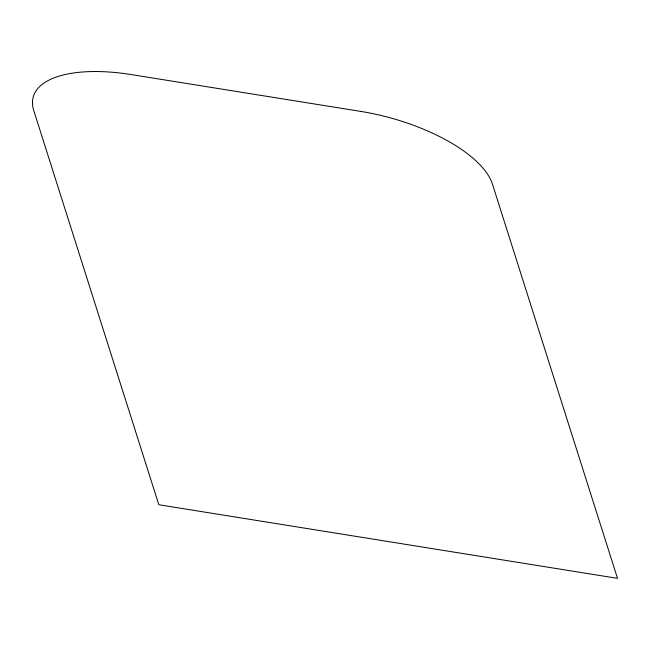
<?xml version="1.0" encoding="UTF-8"?>
<svg xmlns="http://www.w3.org/2000/svg" width="650" height="650" viewBox="0 0 650 650"><rect width="100%" height="100%" fill="white"/><g stroke="black" fill="none" stroke-linecap="round" stroke-linejoin="round"><path stroke-width="0.97" d="M360.531 111.369L131.194 74.563A119.543 49.498 15.5 0 0 33.767 110.541L158.819 504.741L617.5 578.346L492.448 184.137A119.543 49.498 15.5 0 0 360.531 111.369"/></g></svg>
